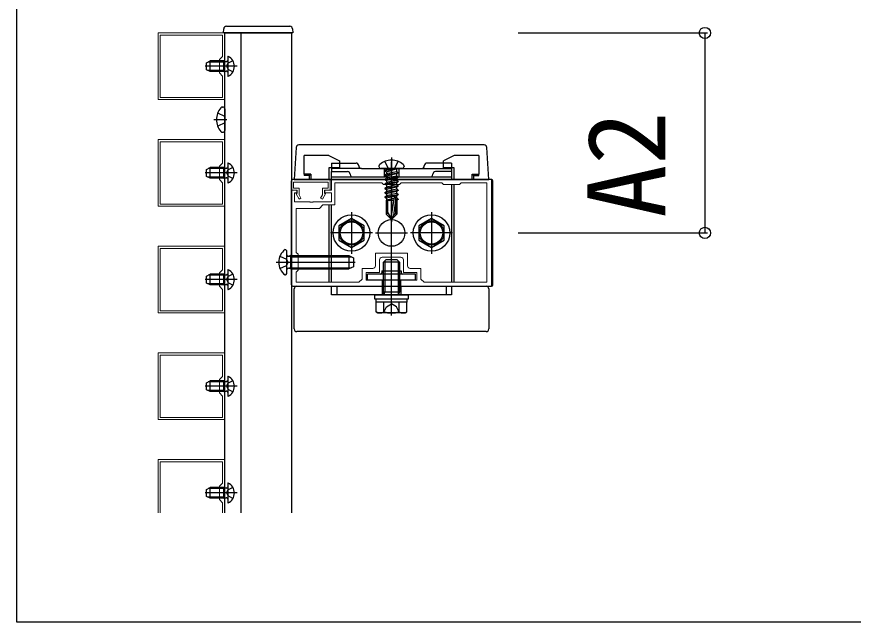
# Model space of a CAD drawing. Units: millimetres, scale not verified. Extents: x -1750 to 1750, y -2608 to 2592.
# Drawn here: x 1010 to 1323.6, y -1188.5 to -961.4 of the extents above; entities that cross this region are included whole.
import ezdxf
from ezdxf.enums import TextEntityAlignment as Align

# ---------------------------------------------------------------- set-up
doc = ezdxf.new("R2010")
doc.units = ezdxf.units.MM
doc.header["$LTSCALE"] = 14
doc.layers.add('0-3_YKK_11', color=7, linetype='Continuous', lineweight=18)
for name, color, linetype in [('0-4_YKK_12', 2, 'Continuous'), ('0-5_YKK_13', 4, 'Continuous'), ('0-6_YKK_D', 6, 'Continuous')]:
    doc.layers.add(name, color=color, linetype=linetype)
doc.styles.add('ＭＳ ゴシック', font='')
doc.styles.get('ＭＳ ゴシック').set_extended_font_data('MS Gothic')

msp = doc.modelspace()

# ---------------------------------------------------------------- linework, layer by layer
at = {"layer": '0-3_YKK_11'}
msp.add_line((1147, -1051.6), (1154, -1051.6), dxfattribs=at)
for points in [[(1088, -992.5), (1063, -992.5), (1063, -967.5), (1088, -967.5)], [(1087.2, -991.7), (1063.8, -991.7), (1063.8, -968.3), (1087.2, -968.3), (1087.2, -976.3), (1086, -977.5), (1086, -982.5), (1087.2, -983.7)], [(1088, -1032.5), (1063, -1032.5), (1063, -1007.5), (1088, -1007.5)], [(1087.2, -1031.7), (1063.8, -1031.7), (1063.8, -1008.3), (1087.2, -1008.3), (1087.2, -1016.3), (1086, -1017.5), (1086, -1022.5), (1087.2, -1023.7)], [(1088, -1072.5), (1063, -1072.5), (1063, -1047.5), (1088, -1047.5)], [(1087.2, -1071.7), (1063.8, -1071.7), (1063.8, -1048.3), (1087.2, -1048.3), (1087.2, -1056.3), (1086, -1057.5), (1086, -1062.5), (1087.2, -1063.7)], [(1088, -1112.5), (1063, -1112.5), (1063, -1087.5), (1088, -1087.5)], [(1087.2, -1111.7), (1063.8, -1111.7), (1063.8, -1088.3), (1087.2, -1088.3), (1087.2, -1096.3), (1086, -1097.5), (1086, -1102.5), (1087.2, -1103.7)]]:
    msp.add_lwpolyline(points, close=True, dxfattribs=at)
at = {"layer": '0-3_YKK_11', "color": 30}
msp.add_lwpolyline([(1113, -1022.5), (1127.5, -1022.5), (1127.5, -1026.5), (1125.4, -1026.5), (1125.4, -1027.6), (1125.77, -1027.82), (1124.63, -1029.8), (1123.93, -1029.4), (1124.6, -1028.25), (1124.6, -1025.7), (1126.7, -1025.7), (1126.7, -1023.4), (1113.8, -1023.4), (1113.8, -1025.7), (1115.9, -1025.7), (1115.9, -1028.25), (1116.57, -1029.4), (1115.87, -1029.8), (1114.73, -1027.82), (1115.1, -1027.6), (1115.1, -1026.5), (1113, -1026.5)], close=True, dxfattribs=at)
at = {"layer": '0-3_YKK_11'}
for points in [[(1188, -1022.5), (1128, -1022.5), (1128, -1026.5), (1125.5, -1026.5), (1125.5, -1027.5), (1128, -1027.5), (1128, -1030.8), (1121.17, -1030.8), (1120.98, -1030.94), (1120.02, -1030.94), (1119.83, -1030.8), (1114.1, -1030.8), (1114.1, -1027.5), (1115, -1027.5), (1115, -1026.5), (1113, -1026.5), (1113, -1062.5), (1147, -1062.5), (1147, -1060.2), (1141, -1060.2), (1141, -1057.3), (1146, -1057.3), (1146, -1052.6)], [(1186.2, -1061), (1186.2, -1023.7), (1176.6, -1023.7), (1176, -1024.3), (1170, -1024.3), (1169.4, -1023.7), (1154.1, -1023.7), (1153.5, -1024.3), (1147.5, -1024.3), (1146.9, -1023.7), (1129.2, -1023.7), (1129.2, -1032), (1124.8, -1032), (1123.5, -1033.3), (1114.8, -1033.3), (1114.8, -1049.8), (1115.5, -1050.5), (1115.5, -1056.5), (1114.8, -1057.2), (1114.8, -1061), (1138.3, -1061), (1139.5, -1059.8), (1139.5, -1055.8), (1143.5, -1055.8)], [(1155, -1052.6), (1155, -1057.3), (1160, -1057.3), (1160, -1060.2), (1154, -1060.2), (1154, -1062.5), (1188, -1062.5), (1188, -1022.5)], [(1144.5, -1054.8), (1144.5, -1050.1), (1156.5, -1050.1), (1156.5, -1054.8)], [(1157.5, -1055.8), (1161.5, -1055.8), (1161.5, -1059.8), (1162.7, -1061), (1186.2, -1061)], [(1088, -1147.5), (1088, -1127.5), (1063, -1127.5), (1063, -1147.5)], [(1063.8, -1147.5), (1063.8, -1128.3), (1087.2, -1128.3), (1087.2, -1136.3), (1086, -1137.5), (1086, -1142.5), (1087.2, -1143.7), (1087.2, -1147.5)]]:
    msp.add_lwpolyline(points, dxfattribs=at)
for centre, start, end in [((1147, -1052.6), 90, 180), ((1154, -1052.6), 0, 90), ((1143.5, -1054.8), 270, 360), ((1157.5, -1054.8), 180, 270)]:
    msp.add_arc(centre, 1, start, end, dxfattribs=at)
at = {"layer": '0-4_YKK_12'}
msp.add_line((1094, -967.5), (1094, -1147.5), dxfattribs=at)
msp.add_lwpolyline([(1010, -508.5), (1710, -508.5), (1710, -1188.5), (1010, -1188.5)], close=True, dxfattribs=at)
msp.add_lwpolyline([(1088, -1147.5), (1088, -967.5), (1113, -967.5), (1113, -1147.5)], dxfattribs=at)
at = {"layer": '0-5_YKK_13'}
for p, q in [((1087.5, -967.5), (1087.6, -965.94)), ((1088.59, -965), (1112.41, -965)), ((1088.5, -967.5), (1087.5, -967.5)), ((1112.5, -967.5), (1088.5, -967.5)), ((1081.1, -978.7), (1082.5, -978)), ((1087.7, -978.38), (1081.74, -978.38)), ((1087.7, -978), (1082.5, -978)), ((1082.5, -982), (1082.5, -978)), ((1087.7, -982), (1087.7, -978)), ((1087.7, -978), (1088.51, -978.14)), ((1087.7, -978.38), (1088.72, -978.14)), ((1089.1, -976.4), (1089.1, -983.6)), ((1091.07, -977.95), (1089.25, -978.85)), ((1092.6, -980), (1080.61, -980)), ((1081.1, -981.3), (1081.1, -978.7)), ((1082.5, -982), (1081.1, -981.3)), ((1087.7, -981.62), (1081.74, -981.62)), ((1087.7, -981.62), (1088.72, -981.86)), ((1088.64, -980), (1089.25, -978.85)), ((1088.64, -980), (1089.25, -981.14)), ((1091.07, -982.05), (1089.25, -981.14)), ((1087.7, -982), (1082.5, -982)), ((1087.7, -982), (1088.51, -981.86)), ((1087.14, -995.26), (1087.3, -995.26)), ((1088, -995.96), (1088, -1004.03)), ((1083.9, -1000), (1088.71, -1000)), ((1088, -998.87), (1085.34, -997.55)), ((1088, -1001.13), (1085.34, -1002.45)), ((1087.14, -1004.73), (1087.3, -1004.73)), ((1185.26, -1009.5), (1115.74, -1009.5)), ((1114.74, -1010.44), (1114, -1022.5)), ((1187, -1022.5), (1186.26, -1010.44)), ((1117.8, -1020.4), (1117.8, -1013.5)), ((1127, -1013.5), (1117.8, -1013.5)), ((1127, -1013.5), (1131, -1015.5)), ((1149.37, -1018.3), (1148.05, -1015.64)), ((1150.5, -1014.2), (1150.5, -1038.3)), ((1150.5, -1068.2), (1150.5, -1015.8)), ((1151.63, -1018.3), (1152.95, -1015.64)), ((1174, -1013.5), (1170, -1015.5)), ((1183.2, -1013.5), (1174, -1013.5)), ((1183.2, -1013.5), (1183.2, -1020.4)), ((1081.1, -1018.7), (1082.5, -1018)), ((1081.1, -1021.3), (1081.1, -1018.7)), ((1087.7, -1018.38), (1081.74, -1018.38)), ((1087.7, -1018), (1082.5, -1018)), ((1082.5, -1022), (1082.5, -1018)), ((1087.7, -1022), (1087.7, -1018)), ((1087.7, -1018), (1088.51, -1018.14)), ((1087.7, -1018.38), (1088.72, -1018.14)), ((1088.64, -1020), (1089.25, -1018.85)), ((1089.1, -1016.4), (1089.1, -1023.6)), ((1091.07, -1017.95), (1089.25, -1018.85)), ((1127, -1018.1), (1127, -1022.5)), ((1128, -1016.3), (1137.2, -1016.3)), ((1128, -1016.3), (1128, -1019.5)), ((1139.2, -1018.3), (1128, -1018.3)), ((1139.2, -1018.3), (1161.8, -1018.3)), ((1145.76, -1017.44), (1145.76, -1017.6)), ((1154.53, -1018.3), (1146.46, -1018.3)), ((1147.75, -1018.3), (1147.75, -1021.5)), ((1152.27, -1018.48), (1148.03, -1019.18)), ((1148.03, -1019.07), (1148.68, -1018.69)), ((1148.03, -1019.07), (1148.03, -1019.18)), ((1148.03, -1019.07), (1148.03, -1019.18)), ((1148.03, -1019.18), (1148.68, -1019.56)), ((1152.27, -1018.36), (1148.68, -1018.69)), ((1148.68, -1019.56), (1152.27, -1018.48)), ((1148.68, -1018.5), (1148.68, -1018.69)), ((1149.37, -1018.3), (1150.5, -1018.9)), ((1151.63, -1018.3), (1150.5, -1018.9)), ((1152.32, -1018.5), (1152.32, -1019.52)), ((1153.25, -1018.3), (1153.25, -1021.5)), ((1155.23, -1017.44), (1155.23, -1017.6)), ((1161.8, -1018.3), (1173, -1018.3)), ((1173, -1016.3), (1163.8, -1016.3)), ((1173, -1016.3), (1173, -1019.5)), ((1173, -1018.3), (1173, -1022.5)), ((1174, -1022.5), (1174, -1018.1)), ((1092.6, -1020), (1080.61, -1020)), ((1082.5, -1022), (1081.1, -1021.3)), ((1087.7, -1021.62), (1081.74, -1021.62)), ((1087.7, -1022), (1082.5, -1022)), ((1087.7, -1021.62), (1088.72, -1021.86)), ((1087.7, -1022), (1088.51, -1021.86)), ((1088.64, -1020), (1089.25, -1021.14)), ((1091.07, -1022.05), (1089.25, -1021.14)), ((1120.3, -1020.4), (1117.8, -1020.4)), ((1117.8, -1020.4), (1117.8, -1020.9)), ((1119.8, -1020.9), (1117.8, -1020.9)), ((1119.8, -1020.9), (1120.3, -1020.4)), ((1119.8, -1022.5), (1119.8, -1020.9)), ((1120.3, -1020.4), (1120.3, -1022.5)), ((1128, -1019.5), (1134, -1019.5)), ((1128, -1022.5), (1128, -1019.5)), ((1128, -1021.5), (1173, -1021.5)), ((1148.03, -1020.71), (1152.97, -1019.89)), ((1152.97, -1020.01), (1148.03, -1020.83)), ((1148.03, -1020.71), (1148.68, -1020.34)), ((1148.03, -1020.71), (1148.03, -1020.83)), ((1148.03, -1020.83), (1148.68, -1021.2)), ((1148.03, -1022.36), (1152.97, -1021.54)), ((1152.97, -1021.65), (1148.03, -1022.48)), ((1148.03, -1022.36), (1148.68, -1021.99)), ((1148.03, -1022.36), (1148.03, -1022.48)), ((1152.32, -1019.52), (1148.68, -1020.34)), ((1148.68, -1019.56), (1148.68, -1020.34)), ((1152.32, -1020.38), (1148.68, -1021.2)), ((1152.32, -1021.16), (1148.68, -1021.99)), ((1148.68, -1021.2), (1148.68, -1021.99)), ((1150.5, -1021.5), (1150.5, -1026.5)), ((1152.97, -1019.89), (1152.32, -1019.52)), ((1152.97, -1020.01), (1152.32, -1020.38)), ((1152.32, -1020.38), (1152.32, -1021.16)), ((1152.97, -1021.54), (1152.32, -1021.16)), ((1152.32, -1022.03), (1152.32, -1022.81)), ((1152.97, -1019.89), (1152.97, -1020.01)), ((1152.97, -1021.54), (1152.97, -1021.65)), ((1173, -1019.5), (1167, -1019.5)), ((1180.7, -1020.4), (1183.2, -1020.4)), ((1180.7, -1022.5), (1180.7, -1020.4)), ((1180.7, -1020.4), (1181.2, -1020.9)), ((1181.2, -1020.9), (1181.2, -1022.5)), ((1181.2, -1020.9), (1183.2, -1020.9)), ((1183.2, -1020.9), (1183.2, -1020.4)), ((1113, -1062), (1113, -1023)), ((1188, -1022.5), (1113.5, -1022.5)), ((1114, -1022.5), (1187, -1022.5)), ((1114, -1022.5), (1115, -1022.5)), ((1115, -1022.5), (1120.3, -1022.5)), ((1148.03, -1022.48), (1148.68, -1022.85)), ((1148.03, -1024.01), (1152.97, -1023.18)), ((1152.97, -1023.3), (1148.03, -1024.13)), ((1148.03, -1024.01), (1148.68, -1023.63)), ((1148.03, -1024.01), (1148.03, -1024.13)), ((1148.03, -1024.13), (1148.68, -1024.5)), ((1148.03, -1025.66), (1152.97, -1024.83)), ((1152.97, -1024.95), (1148.03, -1025.77)), ((1148.03, -1025.66), (1148.68, -1025.28)), ((1152.32, -1022.81), (1148.68, -1023.63)), ((1148.68, -1022.85), (1148.68, -1023.63)), ((1152.32, -1024.46), (1148.68, -1025.28)), ((1148.68, -1024.5), (1148.68, -1025.28)), ((1152.97, -1023.18), (1152.32, -1022.81)), ((1152.32, -1023.68), (1152.32, -1024.46)), ((1152.97, -1024.83), (1152.32, -1024.46)), ((1152.32, -1025.32), (1152.32, -1026.11)), ((1152.97, -1023.18), (1152.97, -1023.3)), ((1152.97, -1024.83), (1152.97, -1024.95)), ((1173, -1024.3), (1173, -1061)), ((1174, -1061), (1174, -1024.3)), ((1180.7, -1022.5), (1186, -1022.5)), ((1186, -1022.5), (1187, -1022.5)), ((1188.5, -1062), (1188.5, -1023)), ((1148.03, -1025.66), (1148.03, -1025.77)), ((1148.03, -1025.77), (1148.68, -1026.15)), ((1148.03, -1027.3), (1152.97, -1026.48)), ((1152.97, -1026.6), (1148.03, -1027.42)), ((1148.03, -1027.3), (1148.68, -1026.93)), ((1148.03, -1027.3), (1148.03, -1027.42)), ((1148.03, -1027.42), (1148.68, -1027.8)), ((1148.03, -1028.95), (1152.97, -1028.13)), ((1152.97, -1028.25), (1148.03, -1029.07)), ((1148.03, -1028.95), (1148.68, -1028.58)), ((1152.32, -1026.11), (1148.68, -1026.93)), ((1148.68, -1026.15), (1148.68, -1026.93)), ((1152.32, -1027.75), (1148.68, -1028.58)), ((1148.68, -1027.8), (1148.68, -1028.58)), ((1152.97, -1026.48), (1152.32, -1026.11)), ((1152.32, -1026.97), (1152.32, -1027.75)), ((1152.97, -1028.13), (1152.32, -1027.75)), ((1152.32, -1028.62), (1152.32, -1029.4)), ((1152.97, -1026.48), (1152.97, -1026.6)), ((1152.97, -1028.13), (1152.97, -1028.25)), ((1148.03, -1028.95), (1148.03, -1029.07)), ((1148.03, -1029.07), (1148.68, -1029.44)), ((1151.26, -1030.3), (1148.45, -1030.3)), ((1148.45, -1030.3), (1148.45, -1035.43)), ((1148.55, -1030.3), (1148.68, -1030.23)), ((1148.68, -1029.44), (1148.68, -1030.23)), ((1151.37, -1029.62), (1148.68, -1030.23)), ((1149.15, -1034.96), (1149.15, -1030.3)), ((1149.83, -1030.3), (1151.3, -1030.05)), ((1151.47, -1029.05), (1150.21, -1036.8)), ((1151.28, -1030.18), (1150.54, -1030.3)), ((1152.05, -1030.3), (1151.29, -1035.98)), ((1152.05, -1029.09), (1152.05, -1035.22)), ((1152.32, -1029.4), (1152.05, -1029.46)), ((1152.05, -1029.98), (1152.97, -1029.78)), ((1152.97, -1029.89), (1152.05, -1030.1)), ((1152.55, -1030.3), (1152.05, -1030.3)), ((1152.97, -1029.78), (1152.32, -1029.4)), ((1152.32, -1030.27), (1152.32, -1030.3)), ((1152.55, -1030.3), (1152.55, -1035.43)), ((1152.97, -1029.78), (1152.97, -1029.89)), ((1127, -1032), (1127, -1061)), ((1128, -1061), (1128, -1032)), ((1135.5, -1034.65), (1135.5, -1050.35)), ((1165.5, -1034.65), (1165.5, -1050.35)), ((1135.5, -1035.5), (1135.5, -1049.5)), ((1148.45, -1035.43), (1149.15, -1034.96)), ((1148.45, -1035.43), (1150.32, -1037.3)), ((1149.15, -1034.96), (1150.5, -1037.3)), ((1150.32, -1037.3), (1150.68, -1037.3)), ((1152.55, -1035.43), (1150.68, -1037.3)), ((1151.29, -1035.98), (1150.68, -1037.3)), ((1151.29, -1035.98), (1152.05, -1035.22)), ((1152.55, -1035.43), (1152.05, -1035.22)), ((1165.5, -1035.5), (1165.5, -1049.5)), ((1143.35, -1042.5), (1127.65, -1042.5)), ((1144.5, -1042.5), (1156.5, -1042.5)), ((1173.35, -1042.5), (1157.65, -1042.5)), ((1110.6, -1048.75), (1110.7, -1048.75)), ((1111.2, -1057.75), (1111.2, -1049.25)), ((1107.2, -1053.5), (1136.9, -1053.5)), ((1108.69, -1051.15), (1111.11, -1052.35)), ((1111.71, -1053.5), (1111.11, -1052.35)), ((1111.71, -1053.5), (1111.11, -1054.64)), ((1112.6, -1051.43), (1111.68, -1051.24)), ((1112.6, -1051), (1112, -1051.22)), ((1112.6, -1051), (1112.6, -1056)), ((1112.6, -1051), (1134.5, -1051)), ((1112.6, -1051.43), (1135.42, -1051.43)), ((1134.5, -1051), (1136.2, -1051.8)), ((1134.5, -1051), (1134.5, -1056)), ((1136.2, -1051.8), (1136.2, -1055.2)), ((1147.5, -1053.5), (1148.5, -1052.5)), ((1153.5, -1053.5), (1147.5, -1053.5)), ((1148.5, -1052.5), (1152.5, -1052.5)), ((1150.5, -1073.5), (1150.5, -1051.8)), ((1153.5, -1053.5), (1152.5, -1052.5)), ((1089.1, -1056.4), (1089.1, -1063.6)), ((1108.69, -1055.85), (1111.11, -1054.64)), ((1112.6, -1055.57), (1111.68, -1055.76)), ((1112.6, -1056), (1112, -1055.78)), ((1112.6, -1055.57), (1135.42, -1055.57)), ((1112.6, -1056), (1134.5, -1056)), ((1136.2, -1055.2), (1134.5, -1056)), ((1146.9, -1056.7), (1146.9, -1057.4)), ((1146.9, -1056.7), (1154.1, -1056.7)), ((1154.1, -1056.7), (1154.1, -1057.4)), ((1092.6, -1060), (1080.61, -1060)), ((1081.1, -1058.7), (1082.5, -1058)), ((1081.1, -1061.3), (1081.1, -1058.7)), ((1087.7, -1058.38), (1081.74, -1058.38)), ((1087.7, -1058), (1082.5, -1058)), ((1082.5, -1062), (1082.5, -1058)), ((1087.7, -1062), (1087.7, -1058)), ((1087.7, -1058), (1088.51, -1058.14)), ((1087.7, -1058.38), (1088.72, -1058.14)), ((1088.64, -1060), (1089.25, -1058.85)), ((1088.64, -1060), (1089.25, -1061.14)), ((1091.07, -1057.95), (1089.25, -1058.85)), ((1110.6, -1058.25), (1110.7, -1058.25)), ((1159.5, -1057.9), (1141.5, -1057.9)), ((1141.5, -1060.2), (1141.5, -1057.9)), ((1150.5, -1062.5), (1150.5, -1057.5)), ((1159.5, -1060.2), (1159.5, -1057.9)), ((1082.5, -1062), (1081.1, -1061.3)), ((1087.7, -1061.62), (1081.74, -1061.62)), ((1087.7, -1062), (1082.5, -1062)), ((1087.7, -1061.62), (1088.72, -1061.86)), ((1087.7, -1062), (1088.51, -1061.86)), ((1091.07, -1062.05), (1089.25, -1061.14)), ((1113.5, -1062.5), (1188, -1062.5)), ((1115, -1062.5), (1186, -1062.5)), ((1128, -1062.5), (1173, -1062.5)), ((1128, -1065.7), (1128, -1062.5)), ((1130, -1062.5), (1130, -1065.7)), ((1159.5, -1060.2), (1141.5, -1060.2)), ((1147, -1062.5), (1147, -1065.7)), ((1154, -1062.5), (1154, -1065.7)), ((1171, -1062.5), (1171, -1065.7)), ((1173, -1062.5), (1173, -1065.7)), ((1114, -1078.5), (1114, -1063.5)), ((1173, -1065.7), (1128, -1065.7)), ((1144.25, -1065.7), (1156.75, -1065.7)), ((1153.5, -1064.68), (1147.5, -1064.68)), ((1147.7, -1065.62), (1147.5, -1064.68)), ((1147.7, -1065.62), (1148.04, -1064.68)), ((1147.7, -1065.7), (1147.7, -1065.62)), ((1153.3, -1065.62), (1152.96, -1064.68)), ((1153.3, -1065.62), (1153.5, -1064.68)), ((1153.3, -1065.7), (1153.3, -1065.62)), ((1187, -1063.5), (1187, -1078.5)), ((1156.27, -1068.5), (1144.73, -1068.5)), ((1144.73, -1072.05), (1144.73, -1068.5)), ((1144.8, -1068.5), (1144.8, -1067.3)), ((1147.61, -1072.05), (1147.61, -1068.5)), ((1153.39, -1072.05), (1153.39, -1068.5)), ((1156.2, -1067.3), (1156.2, -1068.5)), ((1156.27, -1072.05), (1156.27, -1068.5)), ((1145.5, -1072.5), (1144.73, -1072.05)), ((1155.5, -1072.5), (1145.5, -1072.5)), ((1155.5, -1072.5), (1156.27, -1072.05)), ((1186, -1079.5), (1115, -1079.5)), ((1089.1, -1096.4), (1089.1, -1103.6)), ((1092.6, -1100), (1080.61, -1100)), ((1081.1, -1098.7), (1082.5, -1098)), ((1081.1, -1101.3), (1081.1, -1098.7)), ((1087.7, -1098.38), (1081.74, -1098.38)), ((1087.7, -1098), (1082.5, -1098)), ((1082.5, -1102), (1082.5, -1098)), ((1087.7, -1102), (1087.7, -1098)), ((1087.7, -1098), (1088.51, -1098.14)), ((1087.7, -1098.38), (1088.72, -1098.14)), ((1088.64, -1100), (1089.25, -1098.85)), ((1088.64, -1100), (1089.25, -1101.14)), ((1091.07, -1097.95), (1089.25, -1098.85)), ((1082.5, -1102), (1081.1, -1101.3)), ((1087.7, -1101.62), (1081.74, -1101.62)), ((1087.7, -1102), (1082.5, -1102)), ((1087.7, -1101.62), (1088.72, -1101.86)), ((1087.7, -1102), (1088.51, -1101.86)), ((1091.07, -1102.05), (1089.25, -1101.14)), ((1081.1, -1138.7), (1082.5, -1138)), ((1087.7, -1138.38), (1081.74, -1138.38)), ((1087.7, -1138), (1082.5, -1138)), ((1082.5, -1142), (1082.5, -1138)), ((1087.7, -1142), (1087.7, -1138)), ((1087.7, -1138), (1088.51, -1138.14)), ((1087.7, -1138.38), (1088.72, -1138.14)), ((1089.1, -1136.4), (1089.1, -1143.6)), ((1091.07, -1137.95), (1089.25, -1138.85)), ((1092.6, -1140), (1080.61, -1140)), ((1081.1, -1141.3), (1081.1, -1138.7)), ((1082.5, -1142), (1081.1, -1141.3)), ((1088.64, -1140), (1089.25, -1138.85)), ((1088.64, -1140), (1089.25, -1141.14)), ((1091.07, -1142.05), (1089.25, -1141.14)), ((1087.7, -1141.62), (1081.74, -1141.62)), ((1087.7, -1142), (1082.5, -1142)), ((1087.7, -1141.62), (1088.72, -1141.86)), ((1087.7, -1142), (1088.51, -1141.86))]:
    msp.add_line(p, q, dxfattribs=at)
for points in [[(1113.4, -965.94), (1113.5, -967.5), (1112.5, -967.5)], [(1131, -1015.5), (1131, -1018.1), (1127, -1018.1)], [(1174, -1018.1), (1170, -1018.1), (1170, -1015.5)], [(1148.03, -1019.07), (1152.27, -1018.36), (1152.27, -1018.48)], [(1152.97, -1021.65), (1152.32, -1022.03), (1148.68, -1022.85)], [(1152.97, -1023.3), (1152.32, -1023.68), (1148.68, -1024.5)], [(1152.97, -1024.95), (1152.32, -1025.32), (1148.68, -1026.15)], [(1152.97, -1026.6), (1152.32, -1026.97), (1148.68, -1027.8)], [(1152.97, -1028.25), (1152.32, -1028.62), (1148.68, -1029.44)], [(1152.97, -1029.89), (1152.32, -1030.27), (1152.18, -1030.3)], [(1147.5, -1064.68), (1147.5, -1054.3), (1147.5, -1053.5)], [(1148.04, -1052.96), (1148.04, -1054.3), (1148.04, -1064.68)], [(1152.96, -1052.96), (1152.96, -1054.3), (1152.96, -1064.68)], [(1153.5, -1053.5), (1153.5, -1054.3), (1153.5, -1064.68)], [(1156.75, -1065.7), (1156.75, -1067.3), (1144.25, -1067.3), (1144.25, -1065.7)], [(1147.45, -1072.5), (1148.6, -1070.14), (1150.5, -1069.13)], [(1153.55, -1072.5), (1152.4, -1070.14), (1150.5, -1069.13)]]:
    msp.add_lwpolyline(points, dxfattribs=at)
for points in [[(1135.5, -1037.02), (1130.75, -1039.76), (1130.75, -1045.24), (1135.5, -1047.98), (1140.25, -1045.24), (1140.25, -1039.76)], [(1165.5, -1037.02), (1160.75, -1039.76), (1160.75, -1045.24), (1165.5, -1047.98), (1170.25, -1045.24), (1170.25, -1039.76)]]:
    msp.add_lwpolyline(points, close=True, dxfattribs=at)
for centre, radius in [((1135.5, -1042.5), 6.85), ((1135.5, -1042.5), 4.6), ((1150.5, -1042.5), 5), ((1165.5, -1042.5), 6.85), ((1165.5, -1042.5), 4.6), ((1135.5, -1042.5), 4.2), ((1165.5, -1042.5), 4.2)]:
    msp.add_circle(centre, radius, dxfattribs=at)
for centre, radius, start, end in [((1088.59, -966), 1, 90, 176.5), ((1112.41, -966), 1, 3.5, 90), ((1088.6, -977.65), 0.5, 259.909, 0), ((1089.25, -976.4), 0.154, 62.719, 180), ((1087.4, -980), 4.2, 297.281, 62.719), ((1088.6, -982.35), 0.5, 0, 100.091), ((1089.25, -983.6), 0.154, 180, 297.281), ((1091.9, -1000), 7, 140.8765, 180), ((1087.14, -996.13), 0.862, 90, 140.8765), ((1087.3, -995.96), 0.7, 0, 90), ((1091.9, -1000), 7, 180, 219.1235), ((1087.14, -1003.87), 0.862, 219.1235, 270), ((1087.3, -1004.03), 0.7, 270, 360), ((1115.74, -1010.5), 1, 90, 176.5), ((1185.26, -1010.5), 1, 3.5, 90), ((1150.5, -1022.2), 7, 90, 129.1235), ((1150.5, -1022.2), 7, 50.8764, 90), ((1088.6, -1017.65), 0.5, 259.909, 0), ((1089.25, -1016.4), 0.154, 62.719, 180), ((1087.4, -1020), 4.2, 297.281, 62.719), ((1137.2, -1017.3), 1, 0, 90), ((1139.2, -1017.3), 1, 180, 270), ((1146.46, -1017.6), 0.7, 180, 270), ((1146.63, -1017.44), 0.862, 129.1235, 180), ((1148.48, -1018.5), 0.2, 0, 90), ((1152.52, -1018.5), 0.2, 90, 180), ((1154.53, -1017.6), 0.7, 270, 0), ((1154.37, -1017.44), 0.862, 360, 50.8764), ((1161.8, -1017.3), 1, 270, 0), ((1163.8, -1017.3), 1, 90, 180), ((1088.6, -1022.35), 0.5, 0, 100.091), ((1134, -1020.5), 1, 0, 90), ((1136, -1020.5), 1, 180, 270), ((1165, -1020.5), 1, 270, 0), ((1167, -1020.5), 1, 90, 180), ((1089.25, -1023.6), 0.154, 180, 297.281), ((1151.76, -1029.09), 0.294, 90, 170.8071), ((1151.76, -1029.09), 0.294, 0, 90), ((1114.1, -1053.5), 5.9, 126.3816, 233.6184), ((1110.7, -1049.25), 0.5, 0, 90), ((1111.8, -1050.65), 0.6, 180, 289.9696), ((1089.25, -1056.4), 0.154, 62.719, 180), ((1087.4, -1060), 4.2, 297.281, 62.719), ((1111.8, -1056.35), 0.6, 70.0304, 180), ((1088.6, -1057.65), 0.5, 259.909, 0), ((1110.7, -1057.75), 0.5, 270, 0), ((1146.4, -1057.4), 0.5, 270, 0), ((1154.6, -1057.4), 0.5, 180, 270), ((1088.6, -1062.35), 0.5, 0, 100.091), ((1115, -1063.5), 1, 90, 180), ((1186, -1063.5), 1, 0, 90), ((1089.25, -1063.6), 0.154, 180, 297.281), ((1146.17, -1069.94), 2.56, 235.6171, 304.3829), ((1150.5, -1062.95), 9.55, 252.4128, 287.5872), ((1154.83, -1069.94), 2.56, 235.6171, 304.3829), ((1115, -1078.5), 1, 180, 270), ((1186, -1078.5), 1, 270, 0), ((1088.6, -1097.65), 0.5, 259.909, 0), ((1089.25, -1096.4), 0.154, 62.719, 180), ((1087.4, -1100), 4.2, 297.281, 62.719), ((1088.6, -1102.35), 0.5, 0, 100.091), ((1089.25, -1103.6), 0.154, 180, 297.281), ((1088.6, -1137.65), 0.5, 259.909, 0), ((1089.25, -1136.4), 0.154, 62.719, 180), ((1087.4, -1140), 4.2, 297.281, 62.719), ((1088.6, -1142.35), 0.5, 0, 100.091), ((1089.25, -1143.6), 0.154, 180, 297.281)]:
    msp.add_arc(centre, radius, start, end, dxfattribs=at)
for centre, major_axis, start_param, end_param in [((1113.5, -1023), (-0.355, 0.355), 5.499651, 7.06672), ((1188, -1023), (-0.355, -0.355), 2.358058, 3.925127), ((1113.5, -1062), (0.355, 0.355), 2.358058, 3.925127), ((1188, -1062), (-0.355, 0.355), 2.358058, 3.925127)]:
    msp.add_ellipse(centre, major_axis=major_axis, ratio=0.99628, start_param=start_param, end_param=end_param, dxfattribs=at)
at = {"layer": '0-6_YKK_D'}
for p, q in [((1198, -967.5), (1269, -967.5)), ((1268, -967.5), (1268, -1042.5)), ((1198, -1042.5), (1269, -1042.5))]:
    msp.add_line(p, q, dxfattribs=at)
for centre in [(1268, -967.5), (1268, -1042.5)]:
    msp.add_circle(centre, 2.12, dxfattribs=at)

# ---------------------------------------------------------------- texts
at = {"layer": '0-6_YKK_D', "style": 'ＭＳ ゴシック'}
msp.add_text('A2', height=29.33, rotation=90, dxfattribs=at).set_placement((1262, -1036.82), align=Align.BOTTOM_LEFT)

doc.saveas('drawing.dxf')
